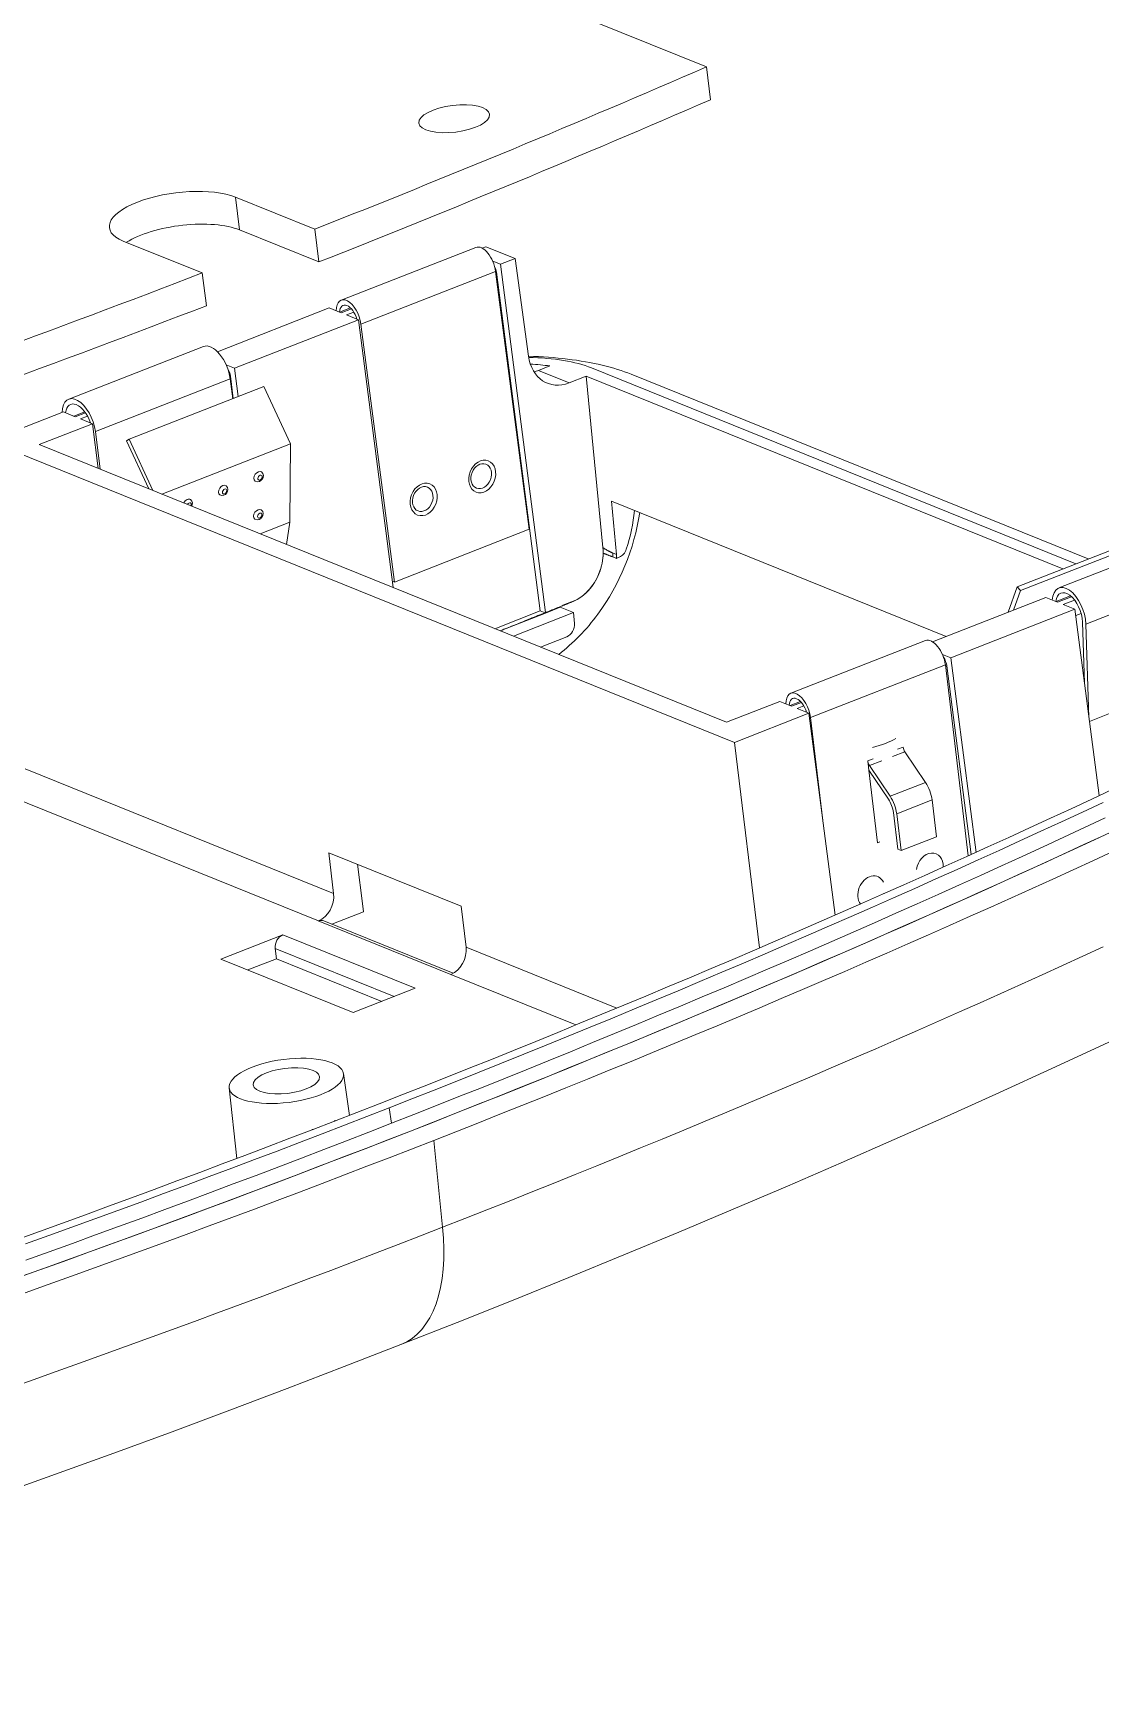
# Model space of a CAD drawing. Header units: millimetres. Extents: x -178 to 574, y 16 to 415.
# Drawn here: x 435.1 to 473.4, y 293.6 to 352.7 of the extents above; entities that cross this region are included whole.
import ezdxf

# ---------------------------------------------------------------- set-up
doc = ezdxf.new("R2010")
doc.units = ezdxf.units.MM
doc.header["$LTSCALE"] = 2
doc.layers.add('Visible (ANSI)', color=7, linetype='Continuous', lineweight=9)
doc.layers.add('Visible Narrow (ANSI)', color=7, linetype='Continuous', lineweight=9)

msp = doc.modelspace()

# ---------------------------------------------------------------- linework, layer by layer
at = {"layer": 'Visible (ANSI)'}
for p, q in [((427.4103, 364.3114), (459.2693, 351.4286)), ((459.4155, 350.2517), (459.2693, 351.4286)), ((445.2022, 345.598), (442.3529, 346.7502)), ((438.3247, 345.1745), (441.1661, 344.0255)), ((445.3484, 344.4212), (442.4991, 345.5734)), ((445.3484, 344.4212), (445.2022, 345.598)), ((450.9924, 344.9456), (446.1525, 343.0523)), ((451.3488, 344.969), (451.2179, 344.9177)), ((452.3965, 344.5453), (451.3488, 344.969)), ((451.5978, 344.449), (451.8695, 344.3391)), ((452.3965, 344.5453), (451.8695, 344.3391)), ((452.3965, 344.5453), (452.8784, 341.0412)), ((441.3124, 342.8486), (441.1661, 344.0255)), ((452.9023, 334.8148), (451.701, 344.0845)), ((453.3036, 331.8813), (451.7266, 344.0507)), ((451.8695, 344.3391), (453.4915, 331.8223)), ((445.7272, 342.7699), (441.7072, 341.1973)), ((446.1531, 342.5977), (445.7272, 342.7699)), ((446.4877, 342.7724), (446.0979, 342.62)), ((446.7749, 342.3462), (442.3171, 340.6024)), ((446.7749, 342.3462), (446.349, 342.5184)), ((448.022, 332.7226), (446.7749, 342.3462)), ((446.8612, 342.1913), (448.0624, 332.9215)), ((441.2075, 341.3845), (436.3676, 339.4912)), ((442.022, 340.7218), (442.3171, 340.6024)), ((442.2775, 339.517), (442.1743, 340.314)), ((442.3171, 340.6024), (442.4491, 339.5841)), ((453.648, 340.6847), (453.2377, 340.5242)), ((454.3414, 340.0779), (454.9464, 340.3145)), ((454.9464, 340.3145), (455.5513, 334.1581)), ((472.0674, 333.3913), (454.9464, 340.3145)), ((455.1397, 340.6151), (472.5435, 333.5775)), ((472.9843, 333.7499), (456.5712, 340.3869)), ((443.3734, 339.9457), (438.5335, 338.0524)), ((442.2574, 339.5091), (442.1651, 340.2209)), ((444.3307, 337.8876), (443.3734, 339.9457)), ((436.1749, 339.0332), (433.4981, 337.9861)), ((437.2225, 338.6095), (435.3121, 337.8622)), ((436.6008, 338.8609), (436.1749, 339.0332)), ((436.9406, 339.0378), (436.5456, 338.8832)), ((437.2225, 338.6095), (436.7966, 338.7817)), ((437.4304, 337.0056), (437.2225, 338.6095)), ((460.2752, 327.1582), (433.4981, 337.9861)), ((437.3253, 338.3276), (437.5003, 336.9773)), ((438.4463, 337.9926), (438.5335, 338.0524)), ((439.2471, 336.271), (438.4463, 337.9926)), ((438.5335, 338.0524), (439.3888, 336.2136)), ((435.3121, 337.8622), (459.9938, 327.8816)), ((444.3307, 337.8876), (439.7147, 336.0819)), ((444.309, 335.0732), (444.3307, 337.8876)), ((456.0397, 333.9134), (455.862, 335.8259)), ((467.8795, 330.9663), (455.862, 335.8259)), ((444.309, 335.0732), (443.2416, 334.6557)), ((444.1924, 334.2712), (444.309, 335.0732)), ((452.9023, 334.8148), (448.0624, 332.9215)), ((470.4339, 332.7522), (475.2738, 334.6455)), ((470.546, 332.6118), (475.3859, 334.505)), ((471.929, 332.7106), (476.7689, 334.6039)), ((455.9103, 333.8231), (456.047, 333.7678)), ((456.058, 333.7816), (456.1409, 333.814)), ((456.047, 333.7678), (456.058, 333.7816)), ((448.0624, 332.9215), (447.9927, 332.9488)), ((470.1085, 331.8382), (470.4339, 332.7522)), ((470.546, 332.6118), (470.2968, 331.9119)), ((470.4339, 332.7522), (470.546, 332.6118)), ((454.0489, 332.0489), (454.098, 332.0689)), ((454.1099, 332.0869), (454.5769, 332.2696)), ((454.1099, 332.0869), (454.1116, 332.0746)), ((471.4566, 332.3656), (467.3901, 330.7748)), ((471.8825, 332.1934), (471.4566, 332.3656)), ((472.3517, 332.4208), (471.8274, 332.2157)), ((472.5043, 331.942), (472.0784, 332.1142)), ((451.6765, 331.2449), (453.3036, 331.8813)), ((453.4935, 331.807), (451.8633, 331.1693)), ((452.3388, 330.977), (454.496, 331.8209)), ((453.4732, 331.8149), (453.3036, 331.8813)), ((454.0205, 332.0132), (453.4935, 331.807)), ((454.496, 331.8209), (454.0205, 332.0132)), ((454.5318, 331.4358), (454.496, 331.8209)), ((472.5043, 331.942), (468.0465, 330.1982)), ((473.3719, 325.2466), (472.5043, 331.942)), ((472.849, 329.2816), (472.777, 331.4845)), ((454.2576, 330.9564), (453.3083, 330.585)), ((472.8979, 331.4108), (473.0076, 328.0585)), ((462.3016, 328.9227), (467.1415, 330.8159)), ((467.7469, 330.3193), (468.0465, 330.1982)), ((468.6677, 323.0779), (467.8516, 329.943)), ((468.7823, 323.1299), (467.9037, 329.9097)), ((468.0465, 330.1982), (468.9525, 323.2072)), ((461.9043, 328.6289), (459.9938, 327.8816)), ((462.3302, 328.4567), (461.9043, 328.6289)), ((462.6527, 328.6267), (462.275, 328.479)), ((462.952, 328.2052), (460.2752, 327.1582)), ((462.952, 328.2052), (462.5261, 328.3775)), ((463.8921, 320.9506), (462.952, 328.2052)), ((463.0118, 328.0497), (463.4514, 324.3512)), ((473.0265, 327.9126), (473.8085, 328.2185)), ((461.1741, 319.7718), (460.2752, 327.1582)), ((466.3994, 326.8216), (467.1403, 325.7235)), ((465.1023, 326.1608), (465.0631, 326.4908)), ((465.412, 323.5556), (465.1023, 326.1608)), ((465.8068, 325.1167), (465.1023, 326.1608)), ((465.1257, 326.3234), (465.8666, 325.2253)), ((467.3772, 325.0904), (467.5342, 323.7696)), ((466.1415, 323.321), (465.9845, 324.6419)), ((466.1036, 324.5922), (466.2606, 323.2713)), ((467.5342, 323.7696), (466.2606, 323.2713)), ((445.883, 321.7242), (445.7117, 323.1966)), ((445.7117, 323.1966), (450.4668, 321.2738)), ((465.5001, 323.5901), (465.412, 323.5556)), ((466.2606, 323.2713), (466.1415, 323.321)), ((446.7362, 322.7823), (446.9233, 321.3666)), ((445.8231, 320.6271), (446.96, 321.0718)), ((446.9233, 321.3666), (446.96, 321.0718)), ((450.4668, 321.2738), (450.6381, 319.8014)), ((441.8288, 319.3737), (444.0576, 320.2456)), ((445.3313, 320.7438), (445.3368, 320.746)), ((450.1801, 318.8653), (445.5269, 320.7469)), ((443.7849, 319.7533), (443.8306, 319.3855)), ((446.5838, 317.4509), (441.8288, 319.3737)), ((443.8306, 319.3855), (442.7982, 318.9817)), ((447.6162, 317.8547), (443.8306, 319.3855)), ((450.0864, 318.821), (450.0919, 318.8232)), ((448.8127, 318.3228), (446.5838, 317.4509)), ((446.2367, 315.2579), (446.4518, 313.7582)), ((442.1337, 314.7481), (442.401, 312.2059)), ((445.1112, 313.2462), (445.1192, 313.243)), ((445.9525, 313.5646), (445.939, 313.5701))]:
    msp.add_line(p, q, dxfattribs=at)
at = {"layer": 'Visible (ANSI)', "flags": 128}
for points in [[(452.8793, 341.0345), (453.0612, 341.0281), (453.2413, 341.0198), (453.4196, 341.0097), (453.5959, 340.9978), (453.7702, 340.9839), (453.9423, 340.9683), (454.1124, 340.9508), (454.2801, 340.9315), (454.4455, 340.9103), (454.6085, 340.8873), (454.769, 340.8626), (454.9267, 340.836), (455.0814, 340.8078), (455.2332, 340.7778), (455.3818, 340.7461), (455.5273, 340.7127), (455.6697, 340.6776), (455.8087, 340.6409), (455.9445, 340.6026), (456.0768, 340.5626), (456.2057, 340.5211), (456.3311, 340.4779), (456.453, 340.4332), (456.5712, 340.3869)], [(443.2926, 336.8789), (443.3441, 336.8161), (443.3584, 336.7443), (443.3466, 336.6777), (443.3167, 336.619), (443.2723, 336.5704), (443.2141, 336.5358), (443.1419, 336.5239), (443.065, 336.55)], [(442.019, 336.3807), (442.0705, 336.3179), (442.0848, 336.2461), (442.0729, 336.1795), (442.0431, 336.1208), (441.9986, 336.0721), (441.9405, 336.0376), (441.8683, 336.0256), (441.7914, 336.0517)], [(440.7453, 335.8824), (440.7929, 335.828), (440.8106, 335.7644), (440.8058, 335.7038), (440.7854, 335.6489)], [(443.2821, 335.5141), (443.3336, 335.4513), (443.3479, 335.3795), (443.3361, 335.3129), (443.3062, 335.2542), (443.2618, 335.2055), (443.2036, 335.171), (443.1314, 335.1591), (443.0545, 335.1851)], [(454.4849, 332.2274), (454.5586, 332.2603), (454.6313, 332.2981), (454.7027, 332.3406), (454.7726, 332.3876), (454.8409, 332.4392), (454.9074, 332.495), (454.9719, 332.5551), (455.0338, 332.6188), (455.0931, 332.6862), (455.1496, 332.7569), (455.2033, 332.8308), (455.2538, 332.9077), (455.3011, 332.9874), (455.3448, 333.0694), (455.3849, 333.1532), (455.4212, 333.2389), (455.4537, 333.326), (455.4823, 333.4145), (455.5069, 333.504), (455.5274, 333.5943), (455.5437, 333.6848), (455.5558, 333.7751), (455.5636, 333.8652), (455.5672, 333.9547)], [(455.5513, 334.1581), (455.5579, 334.0667), (455.5599, 333.9741), (455.5574, 333.8806), (455.5502, 333.7866), (455.5383, 333.6921), (455.5219, 333.5975), (455.501, 333.5033), (455.4756, 333.4099), (455.4459, 333.3177), (455.4119, 333.2269), (455.3737, 333.1377), (455.3314, 333.0505), (455.2851, 332.9654), (455.2352, 332.8831), (455.1818, 332.804), (455.1251, 332.7282), (455.0652, 332.6559), (455.0023, 332.5873), (454.9366, 332.5227), (454.8684, 332.4624), (454.7982, 332.4069), (454.726, 332.3561), (454.6522, 332.3103), (454.5769, 332.2696)], [(455.5672, 333.9547), (455.579, 333.9505), (455.591, 333.9461), (455.6033, 333.9417), (455.6157, 333.9371), (455.6283, 333.9325), (455.6412, 333.9278), (455.6542, 333.9229), (455.6675, 333.918), (455.6809, 333.9129), (455.6946, 333.9077), (455.7086, 333.9024), (455.7227, 333.897), (455.737, 333.8915), (455.7516, 333.8859), (455.7664, 333.8802), (455.7815, 333.8743), (455.7968, 333.8683), (455.8123, 333.8622), (455.828, 333.856), (455.844, 333.8497), (455.8602, 333.8432), (455.8767, 333.8366), (455.8934, 333.8299), (455.9103, 333.8231)], [(451.8615, 331.1701), (451.9526, 331.2061), (452.0439, 331.2423), (452.1351, 331.2784), (452.2263, 331.3147), (452.3174, 331.3509), (452.4086, 331.3873), (452.4998, 331.4236), (452.591, 331.46), (452.6822, 331.4965), (452.7734, 331.533), (452.8646, 331.5696), (452.9557, 331.6062), (453.0469, 331.6428), (453.138, 331.6795), (453.2292, 331.7162), (453.3203, 331.753), (453.4114, 331.7898), (453.5025, 331.8267), (453.5936, 331.8636), (453.6847, 331.9006), (453.7758, 331.9376), (453.8668, 331.9746), (453.9579, 332.0117), (454.0489, 332.0489)], [(454.1116, 332.0746), (454.0858, 332.064), (454.0599, 332.0535), (454.0341, 332.0429), (454.0083, 332.0324), (453.9825, 332.0219), (453.9566, 332.0113), (453.9308, 332.0008), (453.905, 331.9903), (453.8791, 331.9797), (453.8533, 331.9692), (453.8275, 331.9587), (453.8016, 331.9482), (453.7758, 331.9377), (453.7499, 331.9272), (453.7241, 331.9167), (453.6983, 331.9062), (453.6724, 331.8957), (453.6466, 331.8852), (453.6207, 331.8747), (453.5949, 331.8642), (453.569, 331.8537), (453.5432, 331.8433), (453.5173, 331.8328), (453.4915, 331.8223)], [(454.098, 332.0689), (454.1142, 332.0755), (454.1303, 332.0821), (454.1464, 332.0887), (454.1625, 332.0953), (454.1786, 332.1019), (454.1948, 332.1085), (454.2109, 332.115), (454.227, 332.1216), (454.2431, 332.1282), (454.2592, 332.1348), (454.2754, 332.1414), (454.2915, 332.148), (454.3076, 332.1546), (454.3237, 332.1612), (454.3398, 332.1679), (454.3559, 332.1745), (454.3721, 332.1811), (454.3882, 332.1877), (454.4043, 332.1943), (454.4204, 332.2009), (454.4365, 332.2075), (454.4526, 332.2141), (454.4687, 332.2208), (454.4849, 332.2274)], [(453.4915, 331.8223), (453.4236, 331.7948), (453.3557, 331.7674), (453.2878, 331.74), (453.22, 331.7126), (453.1521, 331.6852), (453.0842, 331.6579), (453.0163, 331.6305), (452.9483, 331.6032), (452.8804, 331.576), (452.8125, 331.5487), (452.7446, 331.5215), (452.6767, 331.4943), (452.6088, 331.4671), (452.5408, 331.44), (452.4729, 331.4129), (452.405, 331.3858), (452.337, 331.3587), (452.2691, 331.3317), (452.2011, 331.3047), (452.1332, 331.2777), (452.0653, 331.2508), (451.9973, 331.2238), (451.9294, 331.1969), (451.8614, 331.1701)], [(447.5182, 314.1739), (448.3282, 314.4916), (449.136, 314.8102), (449.9416, 315.1297), (450.7451, 315.4501), (451.5463, 315.7713), (452.3454, 316.0934), (453.1424, 316.4164), (453.9372, 316.7403), (454.7298, 317.0651), (455.5202, 317.3907), (456.3085, 317.7172), (457.0946, 318.0446), (457.8786, 318.3728), (458.6604, 318.702), (459.4401, 319.032), (460.2176, 319.3628), (460.9929, 319.6946), (461.7662, 320.0272), (462.5372, 320.3607), (463.3062, 320.6951), (464.0729, 321.0303), (464.8376, 321.3664), (465.6001, 321.7034), (466.3605, 322.0413), (467.1187, 322.38), (467.8748, 322.7196), (468.6288, 323.06), (469.3807, 323.4013), (470.1303, 323.7436), (470.8778, 324.0867), (471.6231, 324.4307), (472.3661, 324.7757), (473.1069, 325.1216), (473.8454, 325.4684)], [(473.5147, 325.0011), (472.7722, 324.6545), (472.0277, 324.3088), (471.2809, 323.964), (470.5321, 323.6201), (469.7811, 323.2771), (469.0279, 322.935), (468.2726, 322.5937), (467.5151, 322.2534), (466.7554, 321.9139), (465.9936, 321.5753), (465.2296, 321.2376), (464.4635, 320.9007), (463.6952, 320.5648), (462.9247, 320.2297), (462.152, 319.8955), (461.3772, 319.5622), (460.6002, 319.2297), (459.8211, 318.8982), (459.0398, 318.5675), (458.2563, 318.2377), (457.4706, 317.9087), (456.6828, 317.5807), (455.8928, 317.2535), (455.1007, 316.9272), (454.3064, 316.6018), (453.5099, 316.2773), (452.7112, 315.9537), (451.9104, 315.6309), (451.1074, 315.309), (450.3022, 314.988), (449.4949, 314.6678), (448.6854, 314.3486), (447.8737, 314.0302)], [(473.5973, 324.4451), (472.8549, 324.0986), (472.1103, 323.7529), (471.3636, 323.4081), (470.6147, 323.0642), (469.8636, 322.7212), (469.1104, 322.379), (468.355, 322.0377), (467.5974, 321.6974), (466.8377, 321.3578), (466.0758, 321.0192), (465.3118, 320.6815), (464.5456, 320.3446), (463.7772, 320.0086), (463.0067, 319.6735), (462.234, 319.3393), (461.4591, 319.0059), (460.6821, 318.6735), (459.9029, 318.3419), (459.1215, 318.0112), (458.3379, 317.6814), (457.5522, 317.3524), (456.7644, 317.0243), (455.9743, 316.6971), (455.1821, 316.3708), (454.3878, 316.0454), (453.5912, 315.7208), (452.7925, 315.3971), (451.9916, 315.0743), (451.1886, 314.7524), (450.3834, 314.4314), (449.576, 314.1112), (448.7664, 313.7919), (447.9547, 313.4735)], [(448.6436, 313.1949), (449.4573, 313.5141), (450.269, 313.8343), (451.0785, 314.1553), (451.8859, 314.4772), (452.6911, 314.8), (453.4942, 315.1238), (454.295, 315.4484), (455.0937, 315.7738), (455.8902, 316.1002), (456.6845, 316.4274), (457.4766, 316.7555), (458.2664, 317.0844), (459.0539, 317.4141), (459.8392, 317.7447), (460.6222, 318.0761), (461.4029, 318.4083), (462.1814, 318.7414), (462.9574, 319.0752), (463.7312, 319.4098), (464.5026, 319.7453), (465.2717, 320.0815), (466.0384, 320.4185), (466.8027, 320.7562), (467.5646, 321.0948), (468.3241, 321.434), (469.0811, 321.7741), (469.8358, 322.1148), (470.5879, 322.4563), (471.3377, 322.7985), (472.0849, 323.1415), (472.8297, 323.4851), (473.5719, 323.8295)], [(448.6437, 313.1949), (449.4404, 313.5074), (450.2349, 313.8207), (451.0273, 314.1348), (451.8174, 314.4497), (452.6054, 314.7654), (453.3912, 315.0819), (454.1749, 315.3992), (454.9563, 315.7173), (455.7356, 316.0362), (456.5127, 316.3559), (457.2876, 316.6764), (458.0604, 316.9977), (458.831, 317.3198), (459.5994, 317.6427), (460.3656, 317.9664), (461.1297, 318.2909), (461.8916, 318.6162), (462.6513, 318.9423), (463.4089, 319.2692), (464.1643, 319.5969), (464.9175, 319.9254), (465.6684, 320.2546), (466.4169, 320.5846), (467.1631, 320.9152), (467.9069, 321.2466), (468.6484, 321.5786), (469.3876, 321.9114), (470.1245, 322.2449), (470.859, 322.5791), (471.5912, 322.914), (472.321, 323.2496), (473.0485, 323.586), (473.7737, 323.923)], [(473.9095, 323.2579), (473.178, 322.92), (472.4445, 322.5829), (471.7088, 322.2466), (470.9711, 321.9112), (470.2314, 321.5766), (469.4895, 321.2428), (468.7456, 320.9099), (467.9996, 320.5778), (467.2516, 320.2465), (466.5015, 319.9161), (465.7493, 319.5865), (464.9951, 319.2578), (464.2388, 318.9298), (463.4804, 318.6028), (462.72, 318.2765), (461.9575, 317.9511), (461.1929, 317.6265), (460.4263, 317.3028), (459.6576, 316.9799), (458.8868, 316.6578), (458.114, 316.3366), (457.339, 316.0162), (456.5621, 315.6966), (455.783, 315.3779), (455.0019, 315.06), (454.2188, 314.743), (453.4335, 314.4268), (452.6462, 314.1114), (451.8568, 313.7968), (451.0654, 313.4831), (450.2719, 313.1702), (449.4763, 312.8582)], [(448.3006, 305.522), (450.3223, 306.3183), (452.3314, 307.1203), (454.3274, 307.9281), (456.3102, 308.7414), (458.2796, 309.5603), (460.2353, 310.3846), (462.1771, 311.2142), (464.1049, 312.049), (466.0184, 312.8889), (467.9173, 313.7339), (469.8016, 314.5838), (471.6711, 315.4384), (473.5255, 316.2978), (475.3647, 317.1617), (477.1886, 318.0301), (478.9969, 318.9028)], [(434.49, 309.2908), (435.32, 309.5897), (436.1479, 309.8894), (436.9737, 310.1899), (437.7974, 310.4913), (438.619, 310.7935), (439.4385, 311.0966), (440.2559, 311.4005), (441.0712, 311.7053), (441.8844, 312.0109), (442.6956, 312.3174), (443.5046, 312.6247), (444.3115, 312.9328), (445.1163, 313.2418), (445.919, 313.5517), (446.7197, 313.8624), (447.5182, 314.1739)], [(447.8737, 314.0302), (447.0735, 313.718), (446.2711, 313.4066), (445.4667, 313.0961), (444.6601, 312.7865), (443.8515, 312.4776), (443.0407, 312.1697), (442.2279, 311.8626), (441.4129, 311.5563), (440.5959, 311.2509), (439.7767, 310.9463), (438.9555, 310.6426), (438.1321, 310.3397), (437.3067, 310.0377), (436.4791, 309.7365), (435.6495, 309.4362), (434.8177, 309.1367)], [(434.4765, 307.9029), (435.3266, 308.2069), (436.1748, 308.5119), (437.0209, 308.8178), (437.8649, 309.1246), (438.7069, 309.4324), (439.5468, 309.741), (440.3846, 310.0506), (441.2203, 310.3611), (442.0538, 310.6725), (442.8852, 310.9847), (443.7145, 311.2979), (444.5415, 311.6119), (445.3664, 311.9268), (446.189, 312.2425), (447.0095, 312.5592), (447.828, 312.8768), (448.6427, 313.1946)], [(434.795, 308.0165), (435.6254, 308.3141), (436.4539, 308.6126), (437.2804, 308.9119), (438.1049, 309.2121), (438.9274, 309.5132), (439.748, 309.8152), (440.5666, 310.118), (441.3832, 310.4218), (442.1978, 310.7264), (443.0105, 311.0319), (443.8212, 311.3382), (444.6299, 311.6455), (445.4366, 311.9536), (446.2413, 312.2626), (447.0441, 312.5725), (447.8449, 312.8833), (448.6437, 313.1949)], [(447.9547, 313.4735), (447.1501, 313.1596), (446.3435, 312.8466), (445.5347, 312.5345), (444.7238, 312.2232), (443.9107, 311.9127), (443.0956, 311.6032), (442.2783, 311.2944), (441.4589, 310.9866), (440.6374, 310.6796), (439.8137, 310.3734), (438.988, 310.0681), (438.1601, 309.7637), (437.3301, 309.4601), (436.4979, 309.1573), (435.6637, 308.8555), (434.8273, 308.5545)], [(449.4763, 312.8582), (448.6787, 312.547), (447.879, 312.2366), (447.0772, 311.9271), (446.2734, 311.6184), (445.4674, 311.3106), (444.6595, 311.0035), (443.8494, 310.6973), (443.0373, 310.392), (442.2231, 310.0875), (441.4069, 309.7838), (440.5886, 309.481), (439.7682, 309.1789), (438.9458, 308.8778), (438.1213, 308.5774), (437.2947, 308.2779), (436.466, 307.9793), (435.6353, 307.6814), (434.8026, 307.3845)], [(414.2624, 293.574), (416.4727, 294.2743), (418.6734, 294.9811), (420.864, 295.6944), (423.0444, 296.414), (425.2141, 297.14), (427.3728, 297.8721), (429.5204, 298.6105), (431.6566, 299.355), (433.7809, 300.1056), (435.8933, 300.8621), (437.9934, 301.6245), (440.0809, 302.3927), (442.1556, 303.1666), (444.2173, 303.9462), (446.2657, 304.7314), (448.3006, 305.522)]]:
    msp.add_lwpolyline(points, dxfattribs=at)
at = {"layer": 'Visible (ANSI)'}
for centre, major_axis, ratio, start_param, end_param in [((273.8655, 413.7521), (-283.6949, -35.2464), 0.3764138, 2.1716816, 2.2353643), ((274.0117, 412.5753), (-283.6949, -35.2464), 0.3764138, 2.1716816, 2.2353643), ((440.3388, 345.9623), (-2.5109, -0.312), 0.3764138, 3.736238, 6.8778306), ((440.485, 344.7855), (-2.5109, -0.312), 0.3764138, 3.736238, 5.6143043), ((451.2619, 344.2564), (-0.2696, 0.6891), 0.5190121, 4.2651048, 6.2831853), ((273.8655, 413.7521), (-283.6949, -35.2464), 0.3764138, 2.015968, 2.1539801), ((451.4892, 344.1436), (0.1457, -0.3725), 0.5190121, 1.1235121, 1.6838326), ((274.0117, 412.5753), (-283.6949, -35.2464), 0.3764138, 2.015968, 2.1539801), ((446.4221, 342.3632), (-0.2696, 0.6891), 0.5190121, 4.2651048, 7.2021819), ((446.4221, 342.3632), (-0.1967, 0.5029), 0.5190121, 4.5262339, 7.128115), ((441.5718, 340.4532), (-0.3643, 0.9313), 0.5190121, 4.2651048, 6.2831853), ((454.1503, 341.5522), (0.5832, 1.49), 0.7706697, 2.1983987, 3.7604684), ((451.4628, 339.1768), (4.5838, 0.5695), 0.3764138, 0.5946453, 1.2087285), ((441.9369, 340.4069), (0.1457, -0.3725), 0.5190121, 1.1235121, 1.9152119), ((451.4628, 339.1768), (-3.9903, -0.4958), 0.3764138, 4.0868453, 4.2848656), ((453.0632, 341.9918), (-0.6159, -1.4767), 0.7641011, 0.5120129, 0.6357892), ((436.7319, 338.5599), (-0.3643, 0.9313), 0.5190121, 4.2651048, 7.1547371), ((436.7319, 338.5599), (-0.2914, 0.745), 0.5190121, 4.6192386, 7.0351103), ((443.1788, 336.7144), (-0.1138, -0.1645), 0.6769726, 3.1415927, 6.2831853), ((441.9052, 336.2162), (-0.1138, -0.1645), 0.6769726, 3.1415927, 6.2831853), ((440.6315, 335.718), (0.1138, 0.1645), 0.6769726, 0, 1.7539239), ((443.1683, 335.3496), (-0.1138, -0.1645), 0.6769726, 3.1415927, 6.2831853), ((451.8117, 335.391), (2.3992, 5.9333), 0.7674237, 4.3914335, 5.0173305), ((452.2872, 335.1987), (2.0693, 5.1174), 0.7674237, 4.8072177, 5.067934), ((454.7604, 333.4668), (0.5998, 1.4833), 0.7674237, 5.2083168, 5.3049548), ((456.0952, 334.1818), (-0.15, -0.3708), 0.7674237, 0.6274724, 1.6656251), ((472.2933, 331.7793), (-0.3643, 0.9313), 0.5190121, 4.1138648, 7.1100493), ((472.2933, 331.7793), (-0.2914, 0.745), 0.5190121, 4.1138648, 7.0351103), ((451.8117, 335.391), (2.3992, 5.9333), 0.7674237, 4.0582043, 4.3914335), ((454.212, 331.3241), (-0.15, -0.3708), 0.7674237, 0.6274724, 2.1633621), ((467.411, 330.1268), (-0.2696, 0.6891), 0.5190121, 4.2476515, 6.2831853), ((467.6663, 330.0026), (0.1457, -0.3725), 0.5190121, 1.1235121, 1.9776556), ((462.5712, 328.2335), (-0.2696, 0.6891), 0.5190121, 4.2476515, 7.2021819), ((462.5712, 328.2335), (-0.1967, 0.5029), 0.5190121, 4.5262339, 7.128115), ((466.4627, 326.9365), (0.0771, -0.197), 0.5190121, 4.2476517, 5.1203161), ((465.189, 326.4383), (0.0771, -0.197), 0.5190121, 4.2476517, 5.1203161), ((466.9009, 325.2891), (0.2914, -0.745), 0.5190121, 1.1060588, 1.9787235), ((465.6273, 324.7909), (-0.2186, 0.5588), 0.5190121, 4.2476515, 5.1203161), ((465.6273, 324.7909), (0.2914, -0.745), 0.5190121, 1.1060588, 1.9787235), ((445.2454, 321.4815), (0.2999, 0.7417), 0.7674237, 3.769065, 5.3311347), ((444.1033, 319.8778), (0.15, 0.3708), 0.7674237, 0.6274724, 2.1982687), ((445.377, 320.3761), (0.15, 0.3708), 0.7674237, 0, 0.6274724), ((450.0005, 319.5587), (-0.2999, -0.7417), 0.7674237, 0.6274724, 2.189542), ((444.323, 313.8942), (2.0724, 0.2575), 0.3764138, 5.0553786, 5.0841877), ((449.5052, 258.1455), (-11.1857, 111.0242), 0.0118786, 5.2304538, 5.2305171), ((444.323, 313.8942), (2.0724, 0.2575), 0.3764138, 5.5123278, 5.55869)]:
    msp.add_ellipse(centre, major_axis=major_axis, ratio=ratio, start_param=start_param, end_param=end_param, dxfattribs=at)
for centre, major_axis in [((450.2137, 349.5686), (1.2702, 0.1578)), ((444.1859, 314.9975), (2.0516, 0.2549)), ((444.1859, 314.9975), (1.1908, 0.148))]:
    msp.add_ellipse(centre, major_axis=major_axis, ratio=0.3764138, dxfattribs=at)
at = {"layer": 'Visible Narrow (ANSI)'}
for p, q in [((442.4991, 345.5734), (442.3529, 346.7502)), ((451.701, 344.0845), (446.8612, 342.1913)), ((451.7064, 344.0428), (451.7266, 344.0507)), ((446.1531, 342.5977), (446.5184, 342.7405)), ((446.6072, 342.6195), (446.349, 342.5184)), ((442.1519, 340.3052), (442.1743, 340.314)), ((454.3414, 340.0779), (453.2377, 340.5242)), ((442.1651, 340.2209), (437.3253, 338.3276)), ((436.6008, 338.8609), (436.9651, 339.0034)), ((437.0417, 338.8776), (436.7966, 338.7817)), ((456.0397, 333.9134), (455.9029, 333.9687)), ((472.8979, 331.4108), (477.7378, 333.3041)), ((454.4789, 332.2312), (454.4849, 332.2274)), ((471.8825, 332.1934), (472.3857, 332.3902)), ((472.4888, 332.2747), (472.0784, 332.1142)), ((472.533, 331.7206), (472.7256, 331.796)), ((463.0118, 328.0497), (467.8516, 329.943)), ((467.8577, 329.8917), (467.9037, 329.9097)), ((462.3302, 328.4567), (462.6819, 328.5943)), ((462.767, 328.4717), (462.5261, 328.3775)), ((466.3994, 326.8216), (465.9558, 326.6481)), ((466.1347, 326.91), (466.3367, 326.989)), ((445.883, 321.7242), (434.8056, 326.2036)), ((465.0631, 326.4908), (465.2651, 326.5698)), ((465.5694, 326.4969), (465.1257, 326.3234)), ((467.1403, 325.7235), (465.8666, 325.2253)), ((434.2553, 325.2271), (445.3368, 320.746)), ((467.3772, 325.0904), (466.1036, 324.5922)), ((448.8127, 318.3228), (444.0576, 320.2456)), ((445.3313, 320.7438), (450.0864, 318.821)), ((443.7849, 319.7533), (448.0553, 318.0265)), ((456.0541, 317.6113), (450.6381, 319.8014)), ((450.0919, 318.8232), (454.5862, 317.0058)), ((447.9547, 313.4735), (447.8737, 314.0302)), ((449.4763, 312.8582), (449.7963, 309.7396))]:
    msp.add_line(p, q, dxfattribs=at)
at = {"layer": 'Visible Narrow (ANSI)', "flags": 128}
for points in [[(455.9029, 333.9687), (455.8885, 333.9746), (455.874, 333.9807), (455.8594, 333.987), (455.8449, 333.9935), (455.8303, 334.0001), (455.8157, 334.0069), (455.8011, 334.0139), (455.7865, 334.021), (455.7719, 334.0283), (455.7572, 334.0358), (455.7426, 334.0434), (455.7279, 334.0513), (455.7132, 334.0593), (455.6985, 334.0674), (455.6838, 334.0757), (455.6691, 334.0842), (455.6544, 334.0929), (455.6397, 334.1017), (455.6249, 334.1107), (455.6102, 334.1199), (455.5955, 334.1292), (455.5808, 334.1387), (455.566, 334.1483), (455.5513, 334.1581)], [(473.5253, 319.8143), (472.7938, 319.478), (472.0599, 319.1425), (471.3236, 318.8076), (470.585, 318.4734), (469.8441, 318.1399), (469.1008, 317.8072), (468.3551, 317.4751), (467.6072, 317.1438), (466.857, 316.8132), (466.1045, 316.4834), (465.3497, 316.1543), (464.5926, 315.826), (463.8333, 315.4984), (463.0718, 315.1716), (462.308, 314.8456), (461.542, 314.5203), (460.7738, 314.1958), (460.0035, 313.8722), (459.2309, 313.5493), (458.4563, 313.2272), (457.6794, 312.906), (456.9004, 312.5856), (456.1194, 312.266), (455.3362, 311.9472), (454.5509, 311.6293), (453.7636, 311.3122), (452.9742, 310.9959), (452.1827, 310.6805), (451.3893, 310.366), (450.5938, 310.0524), (449.7963, 309.7396)], [(449.7963, 309.7396), (448.9967, 309.4276), (448.195, 309.1165), (447.3911, 308.8062), (446.5852, 308.4966), (445.777, 308.188), (444.9668, 307.8801), (444.1545, 307.5731), (443.3402, 307.267), (442.5238, 306.9616), (441.7053, 306.6572), (440.8848, 306.3536), (440.0623, 306.0509), (439.2378, 305.749), (438.4114, 305.448), (437.583, 305.1479), (436.7526, 304.8487), (435.9203, 304.5504), (435.0861, 304.253), (434.25, 303.9564)]]:
    msp.add_lwpolyline(points, dxfattribs=at)
at = {"layer": 'Visible Narrow (ANSI)'}
for centre, major_axis, ratio in [((451.2179, 336.7118), (-0.2198, -0.5613), 0.7706793), ((443.2393, 336.6725), (-0.0569, -0.0822), 0.6769726), ((451.1831, 336.7254), (-0.1682, -0.4297), 0.7706793), ((441.9657, 336.1743), (-0.0569, -0.0822), 0.6769726), ((449.1164, 335.8897), (-0.2198, -0.5613), 0.7706793), ((449.0816, 335.9033), (-0.1682, -0.4297), 0.7706793), ((443.2288, 335.3077), (-0.0569, -0.0822), 0.6769726)]:
    msp.add_ellipse(centre, major_axis=major_axis, ratio=ratio, dxfattribs=at)
for centre, major_axis, ratio, start_param, end_param in [((440.6921, 335.6761), (0.0569, 0.0822), 0.6769726, 4.9628162, 7.9055361), ((454.6237, 333.5221), (-0.5998, -1.4833), 0.7674237, 2.0667242, 2.1633621), ((464.6926, 327.5157), (1.6859, 0.2185), 0.3697025, 4.9921873, 5.6179555), ((467.2915, 322.6014), (0.2321, 0.5564), 0.7641097, 5.1467397, 8.1687386), ((465.19, 321.7793), (0.2321, 0.5564), 0.7641097, 5.6693488, 8.9895059), ((465.19, 321.7793), (0.2321, 0.5564), 0.7641097, 4.9324646, 4.9568009), ((445.969, 311.4822), (2.3315, -5.9602), 0.5190121, 0, 1.0798789)]:
    msp.add_ellipse(centre, major_axis=major_axis, ratio=ratio, start_param=start_param, end_param=end_param, dxfattribs=at)

doc.saveas('drawing.dxf')
